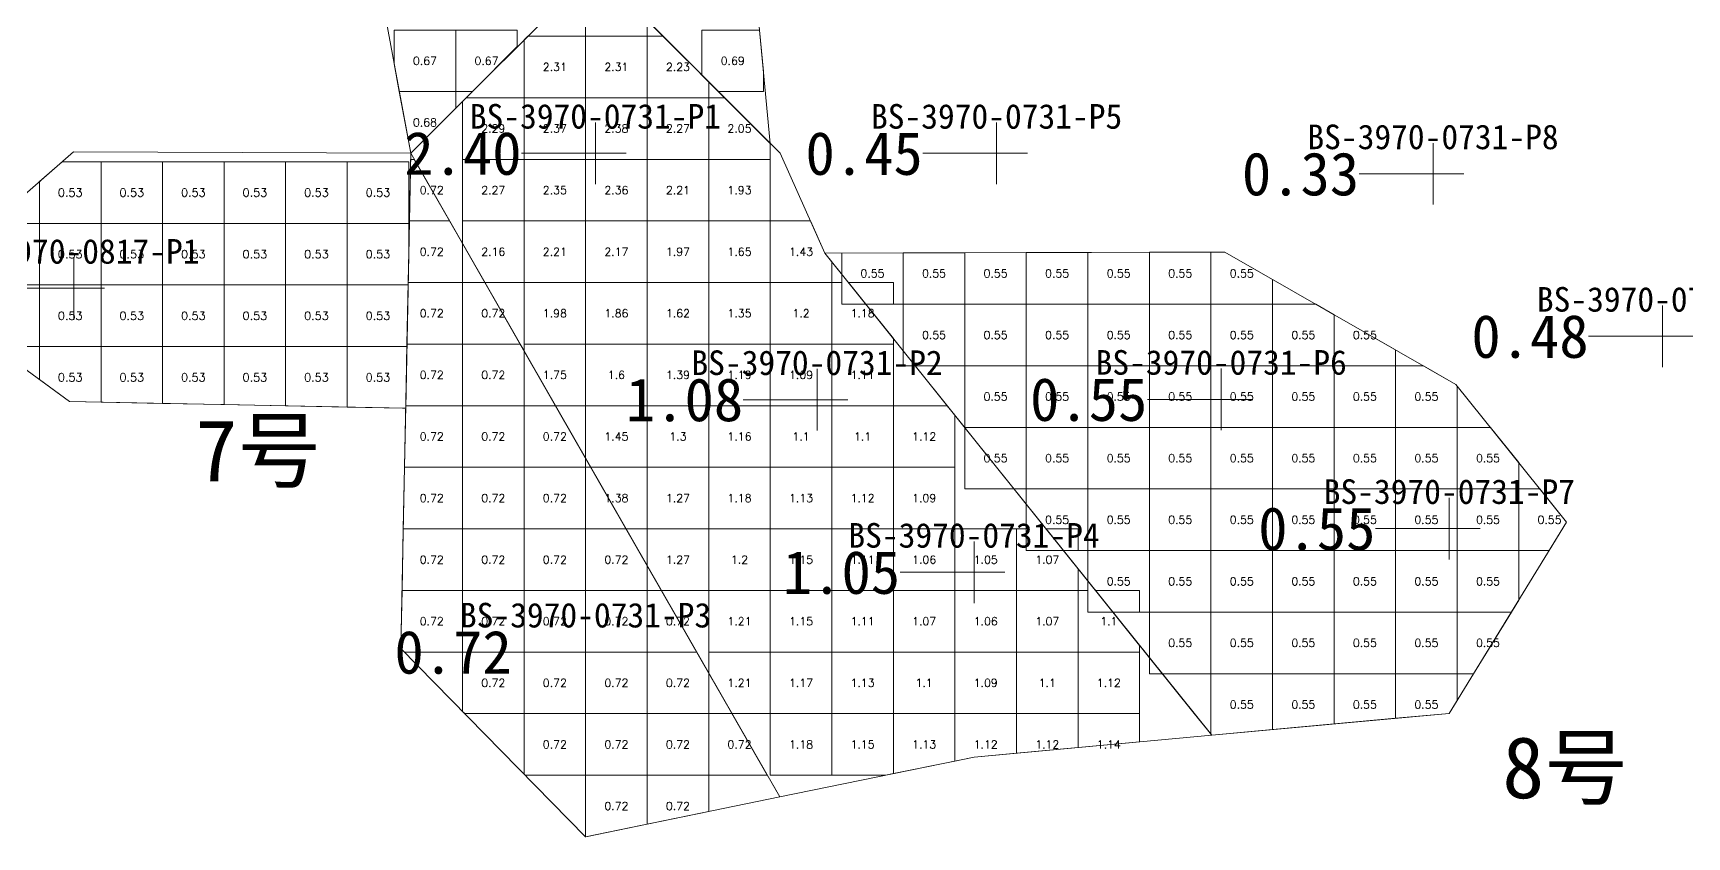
# Model space of a CAD drawing. Header units: inches. Extents: x 469759 to 470079, y 4349683 to 4349873.
# Drawn here: x 470030.12 to 470056.99, y 4349682.68 to 4349695.73 of the extents above; entities that cross this region are included whole.
import ezdxf
from ezdxf.enums import TextEntityAlignment as Align

# ---------------------------------------------------------------- set-up
doc = ezdxf.new("R2010")
doc.units = ezdxf.units.IN
doc.header["$MEASUREMENT"] = 0
for name, color, linetype, lineweight in [('0.500-1.000', 7, 'Continuous', 0), ('1.500-3.000', 7, 'Continuous', 0), ('孔口文字', 7, 'Continuous', 0), ('点', 7, 'Continuous', 0), ('爆区方格网', 7, 'Continuous', 0), ('线条', 7, 'Continuous', 0), ('钻孔', 7, 'Continuous', 0)]:
    doc.layers.add(name, color=color, linetype=linetype, lineweight=lineweight)
doc.styles.add('3dmine_textStyle_1', font='txt.shx', dxfattribs={"height": 1, "bigfont": 'gbcbig.shx'})
doc.styles.add('3dmine_textStyle_3', font='SimSun.ttf', dxfattribs={"height": 1})
doc.styles.add('3dmine_textStyle_4', font='simsunb.ttf', dxfattribs={"height": 1})

msp = doc.modelspace()

# ---------------------------------------------------------------- hatches: boundary and pattern name
at = {"layer": '钻孔', "linetype": 'Continuous', "lineweight": 0, "true_color": 0xff0000, "extrusion": (0, 1, 0)}
msp.add_hatch(color=1, dxfattribs=at).paths.add_polyline_path([(-470040.253, 3959.808), (-470039.253, 3959.808), (-470039.253, 3968.808), (-470040.253, 3968.808)], flags=0)
at = {"layer": '钻孔', "linetype": 'Continuous', "lineweight": 0, "true_color": 0x808080, "extrusion": (0, 1, 0)}
for points in [[(-470046.771, 3960.16), (-470045.771, 3960.16), (-470045.771, 3969.16), (-470046.771, 3969.16)], [(-470053.861, 3959.998), (-470052.861, 3959.998), (-470052.861, 3968.998), (-470053.861, 3968.998)], [(-470057.589, 3959.858), (-470056.589, 3959.858), (-470056.589, 3968.858), (-470057.589, 3968.858)]]:
    msp.add_hatch(color=8, dxfattribs=at).paths.add_polyline_path(points, flags=0)
at = {"layer": '钻孔', "linetype": 'Continuous', "lineweight": 0, "true_color": 0x00ffff, "extrusion": (0, 1, 0)}
for points in [[(-470031.78, 3960.075), (-470030.78, 3960.075), (-470030.78, 3969.075), (-470031.78, 3969.075)], [(-470050.42, 3960.218), (-470049.42, 3960.218), (-470049.42, 3969.218), (-470050.42, 3969.218)], [(-470054.126, 3959.885), (-470053.126, 3959.885), (-470053.126, 3968.885), (-470054.126, 3968.885)], [(-470040.093, 3959.812), (-470039.093, 3959.812), (-470039.093, 3968.812), (-470040.093, 3968.812)]]:
    msp.add_hatch(color=4, dxfattribs=at).paths.add_polyline_path(points, flags=0)
at = {"layer": '钻孔', "linetype": 'Continuous', "lineweight": 0, "true_color": 0x0000ff, "extrusion": (0, 1, 0)}
for points in [[(-470043.854, 3959.807), (-470042.854, 3959.807), (-470042.854, 3968.807), (-470043.854, 3968.807)], [(-470046.404, 3960.083), (-470045.404, 3960.083), (-470045.404, 3969.083), (-470046.404, 3969.083)]]:
    msp.add_hatch(color=5, dxfattribs=at).paths.add_polyline_path(points, flags=0)

# ---------------------------------------------------------------- linework, layer by layer
at = {"layer": '0.500-1.000', "color": 4, "linetype": 'Continuous', "lineweight": 0, "true_color": 0x00ffff}
for points in [[(470057.212, 4349698.187), (470049.589, 4349697.58), (470046.146, 4349699.662), (470045.36, 4349700.138), (470044.928, 4349699.755), (470041.807, 4349696.987), (470042.094, 4349693.936), (470039.81, 4349696.221), (470039.253, 4349696.777), (470036.253, 4349693.777), (470035.123, 4349699.87), (470035.122, 4349701.479), (470035.121, 4349703.091), (470034.552, 4349703.618), (470034.552, 4349703.618), (470030.983, 4349706.925), (470033.954, 4349709.284), (470034.777, 4349710.015), (470034.963, 4349710.18), (470037.467, 4349713.821), (470038.045, 4349714.661), (470040.454, 4349716.222), (470042.428, 4349717.5)], [(470036.253, 4349693.778), (470036.171, 4349689.637), (470030.71, 4349689.745), (470028.22, 4349691.565), (470030.776, 4349693.802), (470036.253, 4349693.778)], [(470042.249, 4349683.325), (470039.093, 4349682.677), (470036.093, 4349685.736), (470036.253, 4349693.777), (470042.249, 4349683.325)], [(470052.305, 4349690.554), (470053.232, 4349690.023), (470055.031, 4349687.788), (470053.126, 4349684.683), (470049.265, 4349684.328), (470048.98, 4349684.682), (470046.123, 4349688.241), (470042.98, 4349692.154), (470049.478, 4349692.172), (470052.305, 4349690.554)]]:
    msp.add_lwpolyline(points, dxfattribs=at)
at = {"layer": '1.500-3.000', "color": 5, "linetype": 'Continuous', "lineweight": 0, "true_color": 0x0000ff}
msp.add_lwpolyline([(470042.253, 4349693.777), (470042.547, 4349693.121), (470042.98, 4349692.154), (470045.219, 4349689.366), (470049.265, 4349684.328), (470045.404, 4349683.973), (470042.249, 4349683.325), (470040.99, 4349685.519), (470038.644, 4349689.608), (470036.253, 4349693.777), (470039.253, 4349696.777), (470042.253, 4349693.777)], dxfattribs=at)
at = {"layer": '点', "color": 138, "linetype": 'Continuous', "lineweight": 0, "true_color": 0x004c4c}
for points, elevation in [([(470039.253, 4349693.277), (470039.253, 4349694.277)], 3968.808), ([(470045.771, 4349693.276), (470045.771, 4349694.276)], 3969.16), ([(470052.861, 4349692.943), (470052.861, 4349693.943)], 3968.998), ([(470039.753, 4349693.777), (470038.753, 4349693.777)], 3968.808), ([(470046.271, 4349693.776), (470045.271, 4349693.776)], 3969.16), ([(470053.361, 4349693.443), (470052.361, 4349693.443)], 3968.998), ([(470030.78, 4349691.084), (470030.78, 4349692.084)], 3969.075), ([(470031.28, 4349691.584), (470030.28, 4349691.584)], 3969.075), ([(470056.589, 4349690.305), (470056.589, 4349691.305)], 3968.858), ([(470057.089, 4349690.805), (470056.089, 4349690.805)], 3968.858), ([(470042.854, 4349689.276), (470042.854, 4349690.276)], 3968.807), ([(470049.42, 4349689.281), (470049.42, 4349690.281)], 3969.218), ([(470043.354, 4349689.776), (470042.354, 4349689.776)], 3968.807), ([(470049.92, 4349689.781), (470048.92, 4349689.781)], 3969.218), ([(470053.126, 4349687.183), (470053.126, 4349688.183)], 3968.885), ([(470053.626, 4349687.683), (470052.626, 4349687.683)], 3968.885), ([(470045.404, 4349686.473), (470045.404, 4349687.473)], 3969.083), ([(470045.904, 4349686.973), (470044.904, 4349686.973)], 3969.083), ([(470039.093, 4349685.177), (470039.093, 4349686.177)], 3968.812), ([(470039.593, 4349685.677), (470038.593, 4349685.677)], 3968.812)]:
    msp.add_lwpolyline(points, dxfattribs=dict(at, elevation=elevation))
at = {"layer": '爆区方格网', "color": 5, "linetype": 'Continuous', "lineweight": 0, "true_color": 0x0000ff, "elevation": 3969.083}
for points in [[(470040.094, 4349695.936), (470040.094, 4349695.678), (470039.094, 4349695.678), (470039.094, 4349696.619), (470039.153, 4349696.678), (470039.353, 4349696.678), (470040.094, 4349695.936)], [(470039.094, 4349694.678), (470038.094, 4349694.678), (470038.094, 4349695.619), (470038.153, 4349695.678), (470039.094, 4349695.678), (470039.094, 4349694.678)], [(470040.094, 4349694.678), (470039.094, 4349694.678), (470039.094, 4349695.678), (470040.094, 4349695.678), (470040.094, 4349694.678)], [(470041.094, 4349694.936), (470041.094, 4349694.678), (470040.094, 4349694.678), (470040.094, 4349695.678), (470040.353, 4349695.678), (470041.094, 4349694.936)], [(470038.094, 4349693.678), (470037.094, 4349693.678), (470037.094, 4349694.619), (470037.153, 4349694.678), (470038.094, 4349694.678), (470038.094, 4349693.678)], [(470039.094, 4349693.678), (470038.094, 4349693.678), (470038.094, 4349694.678), (470039.094, 4349694.678), (470039.094, 4349693.678)], [(470040.094, 4349693.678), (470039.094, 4349693.678), (470039.094, 4349694.678), (470040.094, 4349694.678), (470040.094, 4349693.678)], [(470041.094, 4349693.678), (470040.094, 4349693.678), (470040.094, 4349694.678), (470041.094, 4349694.678), (470041.094, 4349693.678)], [(470042.094, 4349693.936), (470042.094, 4349693.678), (470041.094, 4349693.678), (470041.094, 4349694.678), (470041.353, 4349694.678), (470042.094, 4349693.936)], [(470038.094, 4349692.678), (470037.094, 4349692.678), (470037.094, 4349693.678), (470038.094, 4349693.678), (470038.094, 4349692.678)], [(470039.094, 4349692.678), (470038.094, 4349692.678), (470038.094, 4349693.678), (470039.094, 4349693.678), (470039.094, 4349692.678)], [(470040.094, 4349692.678), (470039.094, 4349692.678), (470039.094, 4349693.678), (470040.094, 4349693.678), (470040.094, 4349692.678)], [(470041.094, 4349692.678), (470040.094, 4349692.678), (470040.094, 4349693.678), (470041.094, 4349693.678), (470041.094, 4349692.678)], [(470042.094, 4349692.678), (470041.094, 4349692.678), (470041.094, 4349693.678), (470042.094, 4349693.678), (470042.094, 4349692.678)], [(470038.094, 4349691.678), (470037.094, 4349691.678), (470037.094, 4349692.678), (470038.094, 4349692.678), (470038.094, 4349691.678)], [(470039.094, 4349691.678), (470038.094, 4349691.678), (470038.094, 4349692.678), (470039.094, 4349692.678), (470039.094, 4349691.678)], [(470040.094, 4349691.678), (470039.094, 4349691.678), (470039.094, 4349692.678), (470040.094, 4349692.678), (470040.094, 4349691.678)], [(470041.094, 4349691.678), (470040.094, 4349691.678), (470040.094, 4349692.678), (470041.094, 4349692.678), (470041.094, 4349691.678)], [(470042.094, 4349691.678), (470041.094, 4349691.678), (470041.094, 4349692.678), (470042.094, 4349692.678), (470042.094, 4349691.678)], [(470042.98, 4349692.154), (470043.094, 4349692.012), (470043.094, 4349691.678), (470042.094, 4349691.678), (470042.094, 4349692.678), (470042.746, 4349692.678), (470042.98, 4349692.154)], [(470039.094, 4349690.678), (470038.094, 4349690.678), (470038.094, 4349691.678), (470039.094, 4349691.678), (470039.094, 4349690.678)], [(470040.094, 4349690.678), (470039.094, 4349690.678), (470039.094, 4349691.678), (470040.094, 4349691.678), (470040.094, 4349690.678)], [(470041.094, 4349690.678), (470040.094, 4349690.678), (470040.094, 4349691.678), (470041.094, 4349691.678), (470041.094, 4349690.678)], [(470042.094, 4349690.678), (470041.094, 4349690.678), (470041.094, 4349691.678), (470042.094, 4349691.678), (470042.094, 4349690.678)], [(470043.094, 4349690.678), (470042.094, 4349690.678), (470042.094, 4349691.678), (470043.094, 4349691.678), (470043.094, 4349690.678)], [(470043.254, 4349691.326), (470043.646, 4349691.326), (470044.094, 4349690.767), (470044.094, 4349690.678), (470043.094, 4349690.678), (470043.094, 4349691.678), (470043.254, 4349691.678), (470043.254, 4349691.326)], [(470044.094, 4349691.326), (470043.646, 4349691.326), (470043.363, 4349691.678), (470044.094, 4349691.678), (470044.094, 4349691.326)], [(470039.094, 4349689.678), (470038.094, 4349689.678), (470038.094, 4349690.678), (470039.094, 4349690.678), (470039.094, 4349689.678)], [(470040.094, 4349689.678), (470039.094, 4349689.678), (470039.094, 4349690.678), (470040.094, 4349690.678), (470040.094, 4349689.678)], [(470041.094, 4349689.678), (470040.094, 4349689.678), (470040.094, 4349690.678), (470041.094, 4349690.678), (470041.094, 4349689.678)], [(470042.094, 4349689.678), (470041.094, 4349689.678), (470041.094, 4349690.678), (470042.094, 4349690.678), (470042.094, 4349689.678)], [(470043.094, 4349689.678), (470042.094, 4349689.678), (470042.094, 4349690.678), (470043.094, 4349690.678), (470043.094, 4349689.678)], [(470044.094, 4349689.678), (470043.094, 4349689.678), (470043.094, 4349690.678), (470044.094, 4349690.678), (470044.094, 4349689.678)], [(470040.094, 4349688.678), (470039.094, 4349688.678), (470039.094, 4349689.678), (470040.094, 4349689.678), (470040.094, 4349688.678)], [(470041.094, 4349688.678), (470040.094, 4349688.678), (470040.094, 4349689.678), (470041.094, 4349689.678), (470041.094, 4349688.678)], [(470042.094, 4349688.678), (470041.094, 4349688.678), (470041.094, 4349689.678), (470042.094, 4349689.678), (470042.094, 4349688.678)], [(470043.094, 4349688.678), (470042.094, 4349688.678), (470042.094, 4349689.678), (470043.094, 4349689.678), (470043.094, 4349688.678)], [(470044.094, 4349688.678), (470043.094, 4349688.678), (470043.094, 4349689.678), (470044.094, 4349689.678), (470044.094, 4349688.678)], [(470045.094, 4349689.522), (470045.094, 4349688.678), (470044.094, 4349688.678), (470044.094, 4349689.678), (470044.969, 4349689.678), (470045.094, 4349689.522)], [(470040.094, 4349687.678), (470039.094, 4349687.678), (470039.094, 4349688.678), (470040.094, 4349688.678), (470040.094, 4349687.678)], [(470041.094, 4349687.678), (470040.094, 4349687.678), (470040.094, 4349688.678), (470041.094, 4349688.678), (470041.094, 4349687.678)], [(470042.094, 4349687.678), (470041.094, 4349687.678), (470041.094, 4349688.678), (470042.094, 4349688.678), (470042.094, 4349687.678)], [(470043.094, 4349687.678), (470042.094, 4349687.678), (470042.094, 4349688.678), (470043.094, 4349688.678), (470043.094, 4349687.678)], [(470044.094, 4349687.678), (470043.094, 4349687.678), (470043.094, 4349688.678), (470044.094, 4349688.678), (470044.094, 4349687.678)], [(470045.094, 4349687.678), (470044.094, 4349687.678), (470044.094, 4349688.678), (470045.094, 4349688.678), (470045.094, 4349687.678)], [(470041.094, 4349686.678), (470040.094, 4349686.678), (470040.094, 4349687.678), (470041.094, 4349687.678), (470041.094, 4349686.678)], [(470042.094, 4349686.678), (470041.094, 4349686.678), (470041.094, 4349687.678), (470042.094, 4349687.678), (470042.094, 4349686.678)], [(470043.094, 4349686.678), (470042.094, 4349686.678), (470042.094, 4349687.678), (470043.094, 4349687.678), (470043.094, 4349686.678)], [(470044.094, 4349686.678), (470043.094, 4349686.678), (470043.094, 4349687.678), (470044.094, 4349687.678), (470044.094, 4349686.678)], [(470045.094, 4349686.678), (470044.094, 4349686.678), (470044.094, 4349687.678), (470045.094, 4349687.678), (470045.094, 4349686.678)], [(470046.094, 4349686.678), (470045.094, 4349686.678), (470045.094, 4349687.678), (470046.094, 4349687.678), (470046.094, 4349686.678)], [(470046.254, 4349687.326), (470046.858, 4349687.326), (470047.094, 4349687.031), (470047.094, 4349686.678), (470046.094, 4349686.678), (470046.094, 4349687.678), (470046.254, 4349687.678), (470046.254, 4349687.326)], [(470047.094, 4349687.326), (470046.858, 4349687.326), (470046.575, 4349687.678), (470047.094, 4349687.678), (470047.094, 4349687.326)], [(470042.094, 4349685.678), (470041.094, 4349685.678), (470041.094, 4349686.678), (470042.094, 4349686.678), (470042.094, 4349685.678)], [(470043.094, 4349685.678), (470042.094, 4349685.678), (470042.094, 4349686.678), (470043.094, 4349686.678), (470043.094, 4349685.678)], [(470044.094, 4349685.678), (470043.094, 4349685.678), (470043.094, 4349686.678), (470044.094, 4349686.678), (470044.094, 4349685.678)], [(470045.094, 4349685.678), (470044.094, 4349685.678), (470044.094, 4349686.678), (470045.094, 4349686.678), (470045.094, 4349685.678)], [(470046.094, 4349685.678), (470045.094, 4349685.678), (470045.094, 4349686.678), (470046.094, 4349686.678), (470046.094, 4349685.678)], [(470047.094, 4349685.678), (470046.094, 4349685.678), (470046.094, 4349686.678), (470047.094, 4349686.678), (470047.094, 4349685.678)], [(470047.254, 4349686.326), (470047.661, 4349686.326), (470048.094, 4349685.786), (470048.094, 4349685.678), (470047.094, 4349685.678), (470047.094, 4349686.678), (470047.254, 4349686.678), (470047.254, 4349686.326)], [(470048.094, 4349686.326), (470047.661, 4349686.326), (470047.378, 4349686.678), (470048.094, 4349686.678), (470048.094, 4349686.326)], [(470042.094, 4349684.678), (470041.094, 4349684.678), (470041.094, 4349685.678), (470042.094, 4349685.678), (470042.094, 4349684.678)], [(470043.094, 4349684.678), (470042.094, 4349684.678), (470042.094, 4349685.678), (470043.094, 4349685.678), (470043.094, 4349684.678)], [(470044.094, 4349684.678), (470043.094, 4349684.678), (470043.094, 4349685.678), (470044.094, 4349685.678), (470044.094, 4349684.678)], [(470045.094, 4349684.678), (470044.094, 4349684.678), (470044.094, 4349685.678), (470045.094, 4349685.678), (470045.094, 4349684.678)], [(470046.094, 4349684.678), (470045.094, 4349684.678), (470045.094, 4349685.678), (470046.094, 4349685.678), (470046.094, 4349684.678)], [(470047.094, 4349684.678), (470046.094, 4349684.678), (470046.094, 4349685.678), (470047.094, 4349685.678), (470047.094, 4349684.678)], [(470048.094, 4349684.678), (470047.094, 4349684.678), (470047.094, 4349685.678), (470048.094, 4349685.678), (470048.094, 4349684.678)], [(470043.094, 4349683.678), (470042.094, 4349683.678), (470042.094, 4349684.678), (470043.094, 4349684.678), (470043.094, 4349683.678)], [(470044.094, 4349683.704), (470043.968, 4349683.678), (470043.094, 4349683.678), (470043.094, 4349684.678), (470044.094, 4349684.678), (470044.094, 4349683.704)], [(470045.094, 4349683.909), (470044.094, 4349683.704), (470044.094, 4349684.678), (470045.094, 4349684.678), (470045.094, 4349683.909)], [(470046.094, 4349684.036), (470045.404, 4349683.973), (470045.094, 4349683.909), (470045.094, 4349684.678), (470046.094, 4349684.678), (470046.094, 4349684.036)], [(470047.094, 4349684.128), (470046.094, 4349684.036), (470046.094, 4349684.678), (470047.094, 4349684.678), (470047.094, 4349684.128)], [(470048.094, 4349684.22), (470047.094, 4349684.128), (470047.094, 4349684.678), (470048.094, 4349684.678), (470048.094, 4349684.22)]]:
    msp.add_lwpolyline(points, dxfattribs=at)
at = {"layer": '爆区方格网', "color": 4, "linetype": 'Continuous', "lineweight": 0, "true_color": 0x00ffff}
for points, elevation in [([(470036.984, 4349694.778), (470036.067, 4349694.778), (470035.984, 4349695.227), (470035.984, 4349695.778), (470036.984, 4349695.778), (470036.984, 4349694.778)], 3970.469), ([(470037.984, 4349695.508), (470037.254, 4349694.778), (470036.984, 4349694.778), (470036.984, 4349695.778), (470037.984, 4349695.778), (470037.984, 4349695.508)], 3970.469), ([(470041.984, 4349695.106), (470041.984, 4349694.778), (470041.252, 4349694.778), (470040.984, 4349695.046), (470040.984, 4349695.778), (470041.921, 4349695.778), (470041.984, 4349695.106)], 3970.469), ([(470036.984, 4349694.508), (470036.254, 4349693.778), (470036.253, 4349693.778), (470036.067, 4349694.778), (470036.984, 4349694.778), (470036.984, 4349694.508)], 3970.469), ([(470031.221, 4349692.638), (470030.221, 4349692.638), (470030.221, 4349693.317), (470030.588, 4349693.638), (470031.221, 4349693.638), (470031.221, 4349692.638)], 3969.075), ([(470032.221, 4349692.638), (470031.221, 4349692.638), (470031.221, 4349693.638), (470032.221, 4349693.638), (470032.221, 4349692.638)], 3969.075), ([(470033.221, 4349692.638), (470032.221, 4349692.638), (470032.221, 4349693.638), (470033.221, 4349693.638), (470033.221, 4349692.638)], 3969.075), ([(470034.221, 4349692.638), (470033.221, 4349692.638), (470033.221, 4349693.638), (470034.221, 4349693.638), (470034.221, 4349692.638)], 3969.075), ([(470035.221, 4349692.638), (470034.221, 4349692.638), (470034.221, 4349693.638), (470035.221, 4349693.638), (470035.221, 4349692.638)], 3969.075), ([(470036.221, 4349692.638), (470035.221, 4349692.638), (470035.221, 4349693.638), (470036.221, 4349693.638), (470036.221, 4349692.638)], 3969.075), ([(470036.884, 4349692.678), (470036.231, 4349692.678), (470036.251, 4349693.678), (470036.31, 4349693.678), (470036.884, 4349692.678)], 3968.812), ([(470030.221, 4349691.638), (470029.221, 4349691.638), (470029.221, 4349692.441), (470029.446, 4349692.638), (470030.221, 4349692.638), (470030.221, 4349691.638)], 3969.075), ([(470031.221, 4349691.638), (470030.221, 4349691.638), (470030.221, 4349692.638), (470031.221, 4349692.638), (470031.221, 4349691.638)], 3969.075), ([(470032.221, 4349691.638), (470031.221, 4349691.638), (470031.221, 4349692.638), (470032.221, 4349692.638), (470032.221, 4349691.638)], 3969.075), ([(470033.221, 4349691.638), (470032.221, 4349691.638), (470032.221, 4349692.638), (470033.221, 4349692.638), (470033.221, 4349691.638)], 3969.075), ([(470034.221, 4349691.638), (470033.221, 4349691.638), (470033.221, 4349692.638), (470034.221, 4349692.638), (470034.221, 4349691.638)], 3969.075), ([(470035.221, 4349691.638), (470034.221, 4349691.638), (470034.221, 4349692.638), (470035.221, 4349692.638), (470035.221, 4349691.638)], 3969.075), ([(470036.221, 4349692.195), (470036.21, 4349691.638), (470035.221, 4349691.638), (470035.221, 4349692.638), (470036.221, 4349692.638), (470036.221, 4349692.195)], 3969.075), ([(470037.094, 4349692.31), (470037.094, 4349691.678), (470036.211, 4349691.678), (470036.231, 4349692.678), (470036.884, 4349692.678), (470037.094, 4349692.31)], 3968.812), ([(470044.254, 4349691.326), (470043.254, 4349691.326), (470043.254, 4349692.155), (470044.254, 4349692.158), (470044.254, 4349691.326)], 3968.885), ([(470045.254, 4349691.326), (470044.254, 4349691.326), (470044.254, 4349692.158), (470045.254, 4349692.16), (470045.254, 4349691.326)], 3968.885), ([(470046.254, 4349691.326), (470045.254, 4349691.326), (470045.254, 4349692.16), (470046.254, 4349692.163), (470046.254, 4349691.326)], 3968.885), ([(470047.254, 4349691.326), (470046.254, 4349691.326), (470046.254, 4349692.163), (470047.254, 4349692.166), (470047.254, 4349691.326)], 3968.885), ([(470048.254, 4349691.326), (470047.254, 4349691.326), (470047.254, 4349692.166), (470048.254, 4349692.169), (470048.254, 4349691.326)], 3968.885), ([(470049.254, 4349691.326), (470048.254, 4349691.326), (470048.254, 4349692.169), (470049.254, 4349692.171), (470049.254, 4349691.326)], 3968.885), ([(470050.254, 4349691.728), (470050.254, 4349691.326), (470049.254, 4349691.326), (470049.254, 4349692.171), (470049.478, 4349692.172), (470050.254, 4349691.728)], 3968.885), ([(470030.221, 4349690.638), (470029.489, 4349690.638), (470029.221, 4349690.834), (470029.221, 4349691.638), (470030.221, 4349691.638), (470030.221, 4349690.638)], 3969.075), ([(470031.221, 4349690.638), (470030.221, 4349690.638), (470030.221, 4349691.638), (470031.221, 4349691.638), (470031.221, 4349690.638)], 3969.075), ([(470032.221, 4349690.638), (470031.221, 4349690.638), (470031.221, 4349691.638), (470032.221, 4349691.638), (470032.221, 4349690.638)], 3969.075), ([(470033.221, 4349690.638), (470032.221, 4349690.638), (470032.221, 4349691.638), (470033.221, 4349691.638), (470033.221, 4349690.638)], 3969.075), ([(470034.221, 4349690.638), (470033.221, 4349690.638), (470033.221, 4349691.638), (470034.221, 4349691.638), (470034.221, 4349690.638)], 3969.075), ([(470035.221, 4349690.638), (470034.221, 4349690.638), (470034.221, 4349691.638), (470035.221, 4349691.638), (470035.221, 4349690.638)], 3969.075), ([(470036.191, 4349690.638), (470035.221, 4349690.638), (470035.221, 4349691.638), (470036.21, 4349691.638), (470036.191, 4349690.638)], 3969.075), ([(470037.094, 4349690.678), (470036.191, 4349690.678), (470036.211, 4349691.678), (470037.094, 4349691.678), (470037.094, 4349690.678)], 3968.812), ([(470038.031, 4349690.678), (470037.094, 4349690.678), (470037.094, 4349691.678), (470037.457, 4349691.678), (470038.031, 4349690.678)], 3968.812), ([(470045.254, 4349690.326), (470044.254, 4349690.326), (470044.254, 4349691.326), (470045.254, 4349691.326), (470045.254, 4349690.326)], 3968.885), ([(470046.254, 4349690.326), (470045.254, 4349690.326), (470045.254, 4349691.326), (470046.254, 4349691.326), (470046.254, 4349690.326)], 3968.885), ([(470047.254, 4349690.326), (470046.254, 4349690.326), (470046.254, 4349691.326), (470047.254, 4349691.326), (470047.254, 4349690.326)], 3968.885), ([(470048.254, 4349690.326), (470047.254, 4349690.326), (470047.254, 4349691.326), (470048.254, 4349691.326), (470048.254, 4349690.326)], 3968.885), ([(470049.254, 4349690.326), (470048.254, 4349690.326), (470048.254, 4349691.326), (470049.254, 4349691.326), (470049.254, 4349690.326)], 3968.885), ([(470050.254, 4349690.326), (470049.254, 4349690.326), (470049.254, 4349691.326), (470050.254, 4349691.326), (470050.254, 4349690.326)], 3968.885), ([(470051.254, 4349691.155), (470051.254, 4349690.326), (470050.254, 4349690.326), (470050.254, 4349691.326), (470050.956, 4349691.326), (470051.254, 4349691.155)], 3968.885), ([(470052.254, 4349690.583), (470052.254, 4349690.326), (470051.254, 4349690.326), (470051.254, 4349691.155), (470052.254, 4349690.583)], 3968.885), ([(470031.221, 4349689.735), (470030.71, 4349689.745), (470030.221, 4349690.102), (470030.221, 4349690.638), (470031.221, 4349690.638), (470031.221, 4349689.735)], 3969.075), ([(470032.221, 4349689.715), (470031.221, 4349689.735), (470031.221, 4349690.638), (470032.221, 4349690.638), (470032.221, 4349689.715)], 3969.075), ([(470033.221, 4349689.695), (470032.221, 4349689.715), (470032.221, 4349690.638), (470033.221, 4349690.638), (470033.221, 4349689.695)], 3969.075), ([(470034.221, 4349689.675), (470033.221, 4349689.695), (470033.221, 4349690.638), (470034.221, 4349690.638), (470034.221, 4349689.675)], 3969.075), ([(470035.221, 4349689.656), (470034.221, 4349689.675), (470034.221, 4349690.638), (470035.221, 4349690.638), (470035.221, 4349689.656)], 3969.075), ([(470036.171, 4349689.638), (470036.12, 4349689.638), (470035.221, 4349689.656), (470035.221, 4349690.638), (470036.191, 4349690.638), (470036.171, 4349689.638)], 3969.075), ([(470037.094, 4349689.678), (470036.172, 4349689.678), (470036.191, 4349690.678), (470037.094, 4349690.678), (470037.094, 4349689.678)], 3968.812), ([(470038.094, 4349690.567), (470038.094, 4349689.678), (470037.094, 4349689.678), (470037.094, 4349690.678), (470038.031, 4349690.678), (470038.094, 4349690.567)], 3968.812), ([(470046.254, 4349689.326), (470045.254, 4349689.326), (470045.254, 4349690.326), (470046.254, 4349690.326), (470046.254, 4349689.326)], 3968.885), ([(470047.254, 4349689.326), (470046.254, 4349689.326), (470046.254, 4349690.326), (470047.254, 4349690.326), (470047.254, 4349689.326)], 3968.885), ([(470048.254, 4349689.326), (470047.254, 4349689.326), (470047.254, 4349690.326), (470048.254, 4349690.326), (470048.254, 4349689.326)], 3968.885), ([(470049.254, 4349689.326), (470048.254, 4349689.326), (470048.254, 4349690.326), (470049.254, 4349690.326), (470049.254, 4349689.326)], 3968.885), ([(470050.254, 4349689.326), (470049.254, 4349689.326), (470049.254, 4349690.326), (470050.254, 4349690.326), (470050.254, 4349689.326)], 3968.885), ([(470051.254, 4349689.326), (470050.254, 4349689.326), (470050.254, 4349690.326), (470051.254, 4349690.326), (470051.254, 4349689.326)], 3968.885), ([(470052.254, 4349689.326), (470051.254, 4349689.326), (470051.254, 4349690.326), (470052.254, 4349690.326), (470052.254, 4349689.326)], 3968.885), ([(470053.232, 4349690.023), (470053.254, 4349689.997), (470053.254, 4349689.326), (470052.254, 4349689.326), (470052.254, 4349690.326), (470052.704, 4349690.326), (470053.232, 4349690.023)], 3968.885), ([(470037.094, 4349688.678), (470036.152, 4349688.678), (470036.172, 4349689.678), (470037.094, 4349689.678), (470037.094, 4349688.678)], 3968.812), ([(470038.094, 4349688.678), (470037.094, 4349688.678), (470037.094, 4349689.678), (470038.094, 4349689.678), (470038.094, 4349688.678)], 3968.812), ([(470039.094, 4349688.824), (470039.094, 4349688.678), (470038.094, 4349688.678), (470038.094, 4349689.678), (470038.604, 4349689.678), (470039.094, 4349688.824)], 3968.812), ([(470046.254, 4349688.326), (470045.254, 4349688.326), (470045.254, 4349689.326), (470046.254, 4349689.326), (470046.254, 4349688.326)], 3968.885), ([(470047.254, 4349688.326), (470046.254, 4349688.326), (470046.254, 4349689.326), (470047.254, 4349689.326), (470047.254, 4349688.326)], 3968.885), ([(470048.254, 4349688.326), (470047.254, 4349688.326), (470047.254, 4349689.326), (470048.254, 4349689.326), (470048.254, 4349688.326)], 3968.885), ([(470049.254, 4349688.326), (470048.254, 4349688.326), (470048.254, 4349689.326), (470049.254, 4349689.326), (470049.254, 4349688.326)], 3968.885), ([(470050.254, 4349688.326), (470049.254, 4349688.326), (470049.254, 4349689.326), (470050.254, 4349689.326), (470050.254, 4349688.326)], 3968.885), ([(470051.254, 4349688.326), (470050.254, 4349688.326), (470050.254, 4349689.326), (470051.254, 4349689.326), (470051.254, 4349688.326)], 3968.885), ([(470052.254, 4349688.326), (470051.254, 4349688.326), (470051.254, 4349689.326), (470052.254, 4349689.326), (470052.254, 4349688.326)], 3968.885), ([(470053.254, 4349688.326), (470052.254, 4349688.326), (470052.254, 4349689.326), (470053.254, 4349689.326), (470053.254, 4349688.326)], 3968.885), ([(470054.254, 4349688.754), (470054.254, 4349688.326), (470053.254, 4349688.326), (470053.254, 4349689.326), (470053.794, 4349689.326), (470054.254, 4349688.754)], 3968.885), ([(470037.094, 4349687.678), (470036.132, 4349687.678), (470036.152, 4349688.678), (470037.094, 4349688.678), (470037.094, 4349687.678)], 3968.812), ([(470038.094, 4349687.678), (470037.094, 4349687.678), (470037.094, 4349688.678), (470038.094, 4349688.678), (470038.094, 4349687.678)], 3968.812), ([(470039.094, 4349687.678), (470038.094, 4349687.678), (470038.094, 4349688.678), (470039.094, 4349688.678), (470039.094, 4349687.678)], 3968.812), ([(470047.254, 4349687.326), (470046.254, 4349687.326), (470046.254, 4349688.326), (470047.254, 4349688.326), (470047.254, 4349687.326)], 3968.885), ([(470048.254, 4349687.326), (470047.254, 4349687.326), (470047.254, 4349688.326), (470048.254, 4349688.326), (470048.254, 4349687.326)], 3968.885), ([(470049.254, 4349687.326), (470048.254, 4349687.326), (470048.254, 4349688.326), (470049.254, 4349688.326), (470049.254, 4349687.326)], 3968.885), ([(470050.254, 4349687.326), (470049.254, 4349687.326), (470049.254, 4349688.326), (470050.254, 4349688.326), (470050.254, 4349687.326)], 3968.885), ([(470051.254, 4349687.326), (470050.254, 4349687.326), (470050.254, 4349688.326), (470051.254, 4349688.326), (470051.254, 4349687.326)], 3968.885), ([(470052.254, 4349687.326), (470051.254, 4349687.326), (470051.254, 4349688.326), (470052.254, 4349688.326), (470052.254, 4349687.326)], 3968.885), ([(470053.254, 4349687.326), (470052.254, 4349687.326), (470052.254, 4349688.326), (470053.254, 4349688.326), (470053.254, 4349687.326)], 3968.885), ([(470054.254, 4349687.326), (470053.254, 4349687.326), (470053.254, 4349688.326), (470054.254, 4349688.326), (470054.254, 4349687.326)], 3968.885), ([(470055.031, 4349687.788), (470054.748, 4349687.326), (470054.254, 4349687.326), (470054.254, 4349688.326), (470054.599, 4349688.326), (470055.031, 4349687.788)], 3968.885), ([(470037.094, 4349686.678), (470036.112, 4349686.678), (470036.132, 4349687.678), (470037.094, 4349687.678), (470037.094, 4349686.678)], 3968.812), ([(470038.094, 4349686.678), (470037.094, 4349686.678), (470037.094, 4349687.678), (470038.094, 4349687.678), (470038.094, 4349686.678)], 3968.812), ([(470039.094, 4349686.678), (470038.094, 4349686.678), (470038.094, 4349687.678), (470039.094, 4349687.678), (470039.094, 4349686.678)], 3968.812), ([(470040.094, 4349687.08), (470040.094, 4349686.678), (470039.094, 4349686.678), (470039.094, 4349687.678), (470039.752, 4349687.678), (470040.094, 4349687.08)], 3968.812), ([(470048.254, 4349686.326), (470047.254, 4349686.326), (470047.254, 4349687.326), (470048.254, 4349687.326), (470048.254, 4349686.326)], 3968.885), ([(470049.254, 4349686.326), (470048.254, 4349686.326), (470048.254, 4349687.326), (470049.254, 4349687.326), (470049.254, 4349686.326)], 3968.885), ([(470050.254, 4349686.326), (470049.254, 4349686.326), (470049.254, 4349687.326), (470050.254, 4349687.326), (470050.254, 4349686.326)], 3968.885), ([(470051.254, 4349686.326), (470050.254, 4349686.326), (470050.254, 4349687.326), (470051.254, 4349687.326), (470051.254, 4349686.326)], 3968.885), ([(470052.254, 4349686.326), (470051.254, 4349686.326), (470051.254, 4349687.326), (470052.254, 4349687.326), (470052.254, 4349686.326)], 3968.885), ([(470053.254, 4349686.326), (470052.254, 4349686.326), (470052.254, 4349687.326), (470053.254, 4349687.326), (470053.254, 4349686.326)], 3968.885), ([(470054.254, 4349686.521), (470054.134, 4349686.326), (470053.254, 4349686.326), (470053.254, 4349687.326), (470054.254, 4349687.326), (470054.254, 4349686.521)], 3968.885), ([(470037.094, 4349685.678), (470036.151, 4349685.678), (470036.094, 4349685.735), (470036.094, 4349685.787), (470036.112, 4349686.678), (470037.094, 4349686.678), (470037.094, 4349685.678)], 3968.812), ([(470038.094, 4349685.678), (470037.094, 4349685.678), (470037.094, 4349686.678), (470038.094, 4349686.678), (470038.094, 4349685.678)], 3968.812), ([(470039.094, 4349685.678), (470038.094, 4349685.678), (470038.094, 4349686.678), (470039.094, 4349686.678), (470039.094, 4349685.678)], 3968.812), ([(470040.094, 4349685.678), (470039.094, 4349685.678), (470039.094, 4349686.678), (470040.094, 4349686.678), (470040.094, 4349685.678)], 3968.812), ([(470040.899, 4349685.678), (470040.094, 4349685.678), (470040.094, 4349686.678), (470040.325, 4349686.678), (470040.899, 4349685.678)], 3968.812), ([(470049.254, 4349685.326), (470048.254, 4349685.326), (470048.254, 4349686.326), (470049.254, 4349686.326), (470049.254, 4349685.326)], 3968.885), ([(470050.254, 4349685.326), (470049.254, 4349685.326), (470049.254, 4349686.326), (470050.254, 4349686.326), (470050.254, 4349685.326)], 3968.885), ([(470051.254, 4349685.326), (470050.254, 4349685.326), (470050.254, 4349686.326), (470051.254, 4349686.326), (470051.254, 4349685.326)], 3968.885), ([(470052.254, 4349685.326), (470051.254, 4349685.326), (470051.254, 4349686.326), (470052.254, 4349686.326), (470052.254, 4349685.326)], 3968.885), ([(470053.254, 4349685.326), (470052.254, 4349685.326), (470052.254, 4349686.326), (470053.254, 4349686.326), (470053.254, 4349685.326)], 3968.885), ([(470053.521, 4349685.326), (470053.254, 4349685.326), (470053.254, 4349686.326), (470054.134, 4349686.326), (470053.521, 4349685.326)], 3968.885), ([(470038.094, 4349684.678), (470037.131, 4349684.678), (470037.094, 4349684.715), (470037.094, 4349685.678), (470038.094, 4349685.678), (470038.094, 4349684.678)], 3968.812), ([(470039.094, 4349684.678), (470038.094, 4349684.678), (470038.094, 4349685.678), (470039.094, 4349685.678), (470039.094, 4349684.678)], 3968.812), ([(470040.094, 4349684.678), (470039.094, 4349684.678), (470039.094, 4349685.678), (470040.094, 4349685.678), (470040.094, 4349684.678)], 3968.812), ([(470041.094, 4349685.337), (470041.094, 4349684.678), (470040.094, 4349684.678), (470040.094, 4349685.678), (470040.899, 4349685.678), (470041.094, 4349685.337)], 3968.812), ([(470050.254, 4349684.419), (470049.265, 4349684.328), (470049.254, 4349684.327), (470049.254, 4349685.326), (470050.254, 4349685.326), (470050.254, 4349684.419)], 3968.885), ([(470051.254, 4349684.51), (470050.254, 4349684.419), (470050.254, 4349685.326), (470051.254, 4349685.326), (470051.254, 4349684.51)], 3968.885), ([(470052.254, 4349684.602), (470051.254, 4349684.51), (470051.254, 4349685.326), (470052.254, 4349685.326), (470052.254, 4349684.602)], 3968.885), ([(470053.254, 4349684.891), (470053.126, 4349684.683), (470052.254, 4349684.602), (470052.254, 4349685.326), (470053.254, 4349685.326), (470053.254, 4349684.891)], 3968.885), ([(470039.094, 4349683.678), (470038.111, 4349683.678), (470038.094, 4349683.695), (470038.094, 4349684.678), (470039.094, 4349684.678), (470039.094, 4349683.678)], 3968.812), ([(470040.094, 4349683.678), (470039.094, 4349683.678), (470039.094, 4349684.678), (470040.094, 4349684.678), (470040.094, 4349683.678)], 3968.812), ([(470041.094, 4349683.678), (470040.094, 4349683.678), (470040.094, 4349684.678), (470041.094, 4349684.678), (470041.094, 4349683.678)], 3968.812), ([(470042.046, 4349683.678), (470041.094, 4349683.678), (470041.094, 4349684.678), (470041.472, 4349684.678), (470042.046, 4349683.678)], 3968.812), ([(470040.094, 4349682.882), (470039.098, 4349682.678), (470039.094, 4349682.678), (470039.094, 4349683.678), (470040.094, 4349683.678), (470040.094, 4349682.882)], 3968.812), ([(470041.094, 4349683.088), (470040.094, 4349682.882), (470040.094, 4349683.678), (470041.094, 4349683.678), (470041.094, 4349683.088)], 3968.812)]:
    msp.add_lwpolyline(points, dxfattribs=dict(at, elevation=elevation))
at = {"layer": '线条', "color": 138, "linetype": 'Continuous', "lineweight": 0, "true_color": 0x004c4c}
for points, elevation in [([(470039.253, 4349693.777), (470039.253, 4349693.777), (470039.253, 4349693.777)], 3968.808), ([(470045.771, 4349693.776), (470045.771, 4349693.776), (470045.771, 4349693.776)], 3969.16), ([(470052.861, 4349693.443), (470052.861, 4349693.443), (470052.861, 4349693.443)], 3968.998), ([(470030.78, 4349691.584), (470030.78, 4349691.584), (470030.78, 4349691.584)], 3969.075), ([(470056.589, 4349690.805), (470056.589, 4349690.805), (470056.589, 4349690.805)], 3968.858), ([(470042.854, 4349689.776), (470042.854, 4349689.776), (470042.854, 4349689.776)], 3968.807), ([(470049.42, 4349689.781), (470049.42, 4349689.781), (470049.42, 4349689.781)], 3969.218), ([(470053.126, 4349687.683), (470053.126, 4349687.683), (470053.126, 4349687.683)], 3968.885), ([(470045.404, 4349686.973), (470045.404, 4349686.973), (470045.404, 4349686.973)], 3969.083), ([(470039.093, 4349685.677), (470039.093, 4349685.677), (470039.093, 4349685.677)], 3968.812)]:
    msp.add_lwpolyline(points, dxfattribs=dict(at, elevation=elevation))
at = {"layer": '钻孔', "color": 1, "linetype": 'Continuous', "lineweight": 0, "true_color": 0xff0000}
for elevation in [3968.808, 3959.808]:
    msp.add_lwpolyline([(470039.253, 4349693.777), (470038.053, 4349693.777)], dxfattribs=dict(at, elevation=elevation))
at = {"layer": '钻孔', "color": 8, "linetype": 'Continuous', "lineweight": 0, "true_color": 0x808080}
for points, elevation in [([(470045.771, 4349693.776), (470044.571, 4349693.776)], 3969.16), ([(470045.771, 4349693.776), (470044.571, 4349693.776)], 3960.16), ([(470052.861, 4349693.443), (470051.661, 4349693.443)], 3968.998), ([(470052.861, 4349693.443), (470051.661, 4349693.443)], 3959.998), ([(470056.589, 4349690.805), (470055.389, 4349690.805)], 3968.858), ([(470056.589, 4349690.805), (470055.389, 4349690.805)], 3959.858)]:
    msp.add_lwpolyline(points, dxfattribs=dict(at, elevation=elevation))
at = {"layer": '钻孔', "color": 4, "linetype": 'Continuous', "lineweight": 0, "true_color": 0x00ffff}
for points, elevation in [([(470030.78, 4349691.584), (470029.58, 4349691.584)], 3969.075), ([(470030.78, 4349691.584), (470029.58, 4349691.584)], 3960.075), ([(470049.42, 4349689.781), (470048.22, 4349689.781)], 3969.218), ([(470049.42, 4349689.781), (470048.22, 4349689.781)], 3960.218), ([(470053.126, 4349687.683), (470051.926, 4349687.683)], 3968.885), ([(470053.126, 4349687.683), (470051.926, 4349687.683)], 3959.885), ([(470039.093, 4349685.677), (470037.893, 4349685.677)], 3968.812), ([(470039.093, 4349685.677), (470037.893, 4349685.677)], 3959.812)]:
    msp.add_lwpolyline(points, dxfattribs=dict(at, elevation=elevation))
at = {"layer": '钻孔', "color": 5, "linetype": 'Continuous', "lineweight": 0, "true_color": 0x0000ff}
for points, elevation in [([(470042.854, 4349689.776), (470041.654, 4349689.776)], 3968.807), ([(470042.854, 4349689.776), (470041.654, 4349689.776)], 3959.807), ([(470045.404, 4349686.973), (470044.204, 4349686.973)], 3969.083), ([(470045.404, 4349686.973), (470044.204, 4349686.973)], 3960.083)]:
    msp.add_lwpolyline(points, dxfattribs=dict(at, elevation=elevation))

# ---------------------------------------------------------------- texts
at = {"color": 4, "linetype": 'Continuous', "lineweight": 0, "true_color": 0x00ffff, "style": '3dmine_textStyle_1'}
for s, height, p in [('0.67', 0.13, (470036.484, 4349695.278, 3970.469)), ('0.67', 0.13, (470037.484, 4349695.278, 3970.469)), ('0.69', 0.13, (470041.484, 4349695.278, 3970.469)), ('0.68', 0.13, (470036.484, 4349694.278, 3970.469)), ('0.53', 0.1333, (470030.721, 4349693.138, 3969.075)), ('0.53', 0.1333, (470031.721, 4349693.138, 3969.075)), ('0.53', 0.1333, (470032.721, 4349693.138, 3969.075)), ('0.53', 0.1333, (470033.721, 4349693.138, 3969.075)), ('0.53', 0.1333, (470034.721, 4349693.138, 3969.075)), ('0.53', 0.1333, (470035.721, 4349693.138, 3969.075)), ('0.72', 0.13, (470036.594, 4349693.178, 3968.812)), ('0.53', 0.1333, (470030.721, 4349692.138, 3969.075)), ('0.53', 0.1333, (470031.721, 4349692.138, 3969.075)), ('0.53', 0.1333, (470032.721, 4349692.138, 3969.075)), ('0.53', 0.1333, (470033.721, 4349692.138, 3969.075)), ('0.53', 0.1333, (470034.721, 4349692.138, 3969.075)), ('0.53', 0.1333, (470035.721, 4349692.138, 3969.075)), ('0.72', 0.13, (470036.594, 4349692.178, 3968.812)), ('0.55', 0.13, (470043.754, 4349691.826, 3968.885)), ('0.55', 0.13, (470044.754, 4349691.826, 3968.885)), ('0.55', 0.13, (470045.754, 4349691.826, 3968.885)), ('0.55', 0.13, (470046.754, 4349691.826, 3968.885)), ('0.55', 0.13, (470047.754, 4349691.826, 3968.885)), ('0.55', 0.13, (470048.754, 4349691.826, 3968.885)), ('0.55', 0.13, (470049.754, 4349691.826, 3968.885)), ('0.53', 0.1333, (470030.721, 4349691.138, 3969.075)), ('0.53', 0.1333, (470031.721, 4349691.138, 3969.075)), ('0.53', 0.1333, (470032.721, 4349691.138, 3969.075)), ('0.53', 0.1333, (470033.721, 4349691.138, 3969.075)), ('0.53', 0.1333, (470034.721, 4349691.138, 3969.075)), ('0.53', 0.1333, (470035.721, 4349691.138, 3969.075)), ('0.72', 0.13, (470036.594, 4349691.178, 3968.812)), ('0.72', 0.13, (470037.594, 4349691.178, 3968.812)), ('0.55', 0.13, (470044.754, 4349690.826, 3968.885)), ('0.55', 0.13, (470045.754, 4349690.826, 3968.885)), ('0.55', 0.13, (470046.754, 4349690.826, 3968.885)), ('0.55', 0.13, (470047.754, 4349690.826, 3968.885)), ('0.55', 0.13, (470048.754, 4349690.826, 3968.885)), ('0.55', 0.13, (470049.754, 4349690.826, 3968.885)), ('0.55', 0.13, (470050.754, 4349690.826, 3968.885)), ('0.55', 0.13, (470051.754, 4349690.826, 3968.885)), ('0.53', 0.1333, (470030.721, 4349690.138, 3969.075)), ('0.53', 0.1333, (470031.721, 4349690.138, 3969.075)), ('0.53', 0.1333, (470032.721, 4349690.138, 3969.075)), ('0.53', 0.1333, (470033.721, 4349690.138, 3969.075)), ('0.53', 0.1333, (470034.721, 4349690.138, 3969.075)), ('0.53', 0.1333, (470035.721, 4349690.138, 3969.075)), ('0.72', 0.13, (470036.594, 4349690.178, 3968.812)), ('0.72', 0.13, (470037.594, 4349690.178, 3968.812)), ('0.55', 0.13, (470045.754, 4349689.826, 3968.885)), ('0.55', 0.13, (470046.754, 4349689.826, 3968.885)), ('0.55', 0.13, (470047.754, 4349689.826, 3968.885)), ('0.55', 0.13, (470048.754, 4349689.826, 3968.885)), ('0.55', 0.13, (470049.754, 4349689.826, 3968.885)), ('0.55', 0.13, (470050.754, 4349689.826, 3968.885)), ('0.55', 0.13, (470051.754, 4349689.826, 3968.885)), ('0.55', 0.13, (470052.754, 4349689.826, 3968.885)), ('0.72', 0.13, (470036.594, 4349689.178, 3968.812)), ('0.72', 0.13, (470037.594, 4349689.178, 3968.812)), ('0.72', 0.13, (470038.594, 4349689.178, 3968.812)), ('0.55', 0.13, (470045.754, 4349688.826, 3968.885)), ('0.55', 0.13, (470046.754, 4349688.826, 3968.885)), ('0.55', 0.13, (470047.754, 4349688.826, 3968.885)), ('0.55', 0.13, (470048.754, 4349688.826, 3968.885)), ('0.55', 0.13, (470049.754, 4349688.826, 3968.885)), ('0.55', 0.13, (470050.754, 4349688.826, 3968.885)), ('0.55', 0.13, (470051.754, 4349688.826, 3968.885)), ('0.55', 0.13, (470052.754, 4349688.826, 3968.885)), ('0.55', 0.13, (470053.754, 4349688.826, 3968.885)), ('0.72', 0.13, (470036.594, 4349688.178, 3968.812)), ('0.72', 0.13, (470037.594, 4349688.178, 3968.812)), ('0.72', 0.13, (470038.594, 4349688.178, 3968.812)), ('0.55', 0.13, (470046.754, 4349687.826, 3968.885)), ('0.55', 0.13, (470047.754, 4349687.826, 3968.885)), ('0.55', 0.13, (470048.754, 4349687.826, 3968.885)), ('0.55', 0.13, (470049.754, 4349687.826, 3968.885)), ('0.55', 0.13, (470050.754, 4349687.826, 3968.885)), ('0.55', 0.13, (470051.754, 4349687.826, 3968.885)), ('0.55', 0.13, (470052.754, 4349687.826, 3968.885)), ('0.55', 0.13, (470053.754, 4349687.826, 3968.885)), ('0.55', 0.13, (470054.754, 4349687.826, 3968.885)), ('0.72', 0.13, (470036.594, 4349687.178, 3968.812)), ('0.72', 0.13, (470037.594, 4349687.178, 3968.812)), ('0.72', 0.13, (470038.594, 4349687.178, 3968.812)), ('0.72', 0.13, (470039.594, 4349687.178, 3968.812)), ('0.55', 0.13, (470047.754, 4349686.826, 3968.885)), ('0.55', 0.13, (470048.754, 4349686.826, 3968.885)), ('0.55', 0.13, (470049.754, 4349686.826, 3968.885)), ('0.55', 0.13, (470050.754, 4349686.826, 3968.885)), ('0.55', 0.13, (470051.754, 4349686.826, 3968.885)), ('0.55', 0.13, (470052.754, 4349686.826, 3968.885)), ('0.55', 0.13, (470053.754, 4349686.826, 3968.885)), ('0.72', 0.13, (470036.594, 4349686.178, 3968.812)), ('0.72', 0.13, (470037.594, 4349686.178, 3968.812)), ('0.72', 0.13, (470038.594, 4349686.178, 3968.812)), ('0.72', 0.13, (470039.594, 4349686.178, 3968.812)), ('0.72', 0.13, (470040.594, 4349686.178, 3968.812)), ('0.55', 0.13, (470048.754, 4349685.826, 3968.885)), ('0.55', 0.13, (470049.754, 4349685.826, 3968.885)), ('0.55', 0.13, (470050.754, 4349685.826, 3968.885)), ('0.55', 0.13, (470051.754, 4349685.826, 3968.885)), ('0.55', 0.13, (470052.754, 4349685.826, 3968.885)), ('0.55', 0.13, (470053.754, 4349685.826, 3968.885)), ('0.72', 0.13, (470037.594, 4349685.178, 3968.812)), ('0.72', 0.13, (470038.594, 4349685.178, 3968.812)), ('0.72', 0.13, (470039.594, 4349685.178, 3968.812)), ('0.72', 0.13, (470040.594, 4349685.178, 3968.812)), ('0.55', 0.13, (470049.754, 4349684.826, 3968.885)), ('0.55', 0.13, (470050.754, 4349684.826, 3968.885)), ('0.55', 0.13, (470051.754, 4349684.826, 3968.885)), ('0.55', 0.13, (470052.754, 4349684.826, 3968.885)), ('0.72', 0.13, (470038.594, 4349684.178, 3968.812)), ('0.72', 0.13, (470039.594, 4349684.178, 3968.812)), ('0.72', 0.13, (470040.594, 4349684.178, 3968.812)), ('0.72', 0.13, (470041.594, 4349684.178, 3968.812)), ('0.72', 0.13, (470039.594, 4349683.178, 3968.812)), ('0.72', 0.13, (470040.594, 4349683.178, 3968.812))]:
    msp.add_text(s, height=height, dxfattribs=at).set_placement(p, align=Align.MIDDLE_CENTER)
at = {"color": 5, "linetype": 'Continuous', "lineweight": 0, "true_color": 0x0000ff, "style": '3dmine_textStyle_1'}
for s, p in [('2.31', (470038.594, 4349695.178, 3969.083)), ('2.31', (470039.594, 4349695.178, 3969.083)), ('2.23', (470040.594, 4349695.178, 3969.083)), ('2.29', (470037.594, 4349694.178, 3969.083)), ('2.37', (470038.594, 4349694.178, 3969.083)), ('2.38', (470039.594, 4349694.178, 3969.083)), ('2.27', (470040.594, 4349694.178, 3969.083)), ('2.05', (470041.594, 4349694.178, 3969.083)), ('2.27', (470037.594, 4349693.178, 3969.083)), ('2.35', (470038.594, 4349693.178, 3969.083)), ('2.36', (470039.594, 4349693.178, 3969.083)), ('2.21', (470040.594, 4349693.178, 3969.083)), ('1.93', (470041.594, 4349693.178, 3969.083)), ('2.16', (470037.594, 4349692.178, 3969.083)), ('2.21', (470038.594, 4349692.178, 3969.083)), ('2.17', (470039.594, 4349692.178, 3969.083)), ('1.97', (470040.594, 4349692.178, 3969.083)), ('1.65', (470041.594, 4349692.178, 3969.083)), ('1.43', (470042.594, 4349692.178, 3969.083)), ('1.98', (470038.594, 4349691.178, 3969.083)), ('1.86', (470039.594, 4349691.178, 3969.083)), ('1.62', (470040.594, 4349691.178, 3969.083)), ('1.35', (470041.594, 4349691.178, 3969.083)), ('1.2', (470042.594, 4349691.178, 3969.083)), ('1.18', (470043.594, 4349691.178, 3969.083)), ('1.75', (470038.594, 4349690.178, 3969.083)), ('1.6', (470039.594, 4349690.178, 3969.083)), ('1.39', (470040.594, 4349690.178, 3969.083)), ('1.19', (470041.594, 4349690.178, 3969.083)), ('1.09', (470042.594, 4349690.178, 3969.083)), ('1.11', (470043.594, 4349690.178, 3969.083)), ('1.45', (470039.594, 4349689.178, 3969.083)), ('1.3', (470040.594, 4349689.178, 3969.083)), ('1.16', (470041.594, 4349689.178, 3969.083)), ('1.1', (470042.594, 4349689.178, 3969.083)), ('1.1', (470043.594, 4349689.178, 3969.083)), ('1.12', (470044.594, 4349689.178, 3969.083)), ('1.38', (470039.594, 4349688.178, 3969.083)), ('1.27', (470040.594, 4349688.178, 3969.083)), ('1.18', (470041.594, 4349688.178, 3969.083)), ('1.13', (470042.594, 4349688.178, 3969.083)), ('1.12', (470043.594, 4349688.178, 3969.083)), ('1.09', (470044.594, 4349688.178, 3969.083)), ('1.27', (470040.594, 4349687.178, 3969.083)), ('1.2', (470041.594, 4349687.178, 3969.083)), ('1.15', (470042.594, 4349687.178, 3969.083)), ('1.11', (470043.594, 4349687.178, 3969.083)), ('1.06', (470044.594, 4349687.178, 3969.083)), ('1.05', (470045.594, 4349687.178, 3969.083)), ('1.07', (470046.594, 4349687.178, 3969.083)), ('1.21', (470041.594, 4349686.178, 3969.083)), ('1.15', (470042.594, 4349686.178, 3969.083)), ('1.11', (470043.594, 4349686.178, 3969.083)), ('1.07', (470044.594, 4349686.178, 3969.083)), ('1.06', (470045.594, 4349686.178, 3969.083)), ('1.07', (470046.594, 4349686.178, 3969.083)), ('1.1', (470047.594, 4349686.178, 3969.083)), ('1.21', (470041.594, 4349685.178, 3969.083)), ('1.17', (470042.594, 4349685.178, 3969.083)), ('1.13', (470043.594, 4349685.178, 3969.083)), ('1.1', (470044.594, 4349685.178, 3969.083)), ('1.09', (470045.594, 4349685.178, 3969.083)), ('1.1', (470046.594, 4349685.178, 3969.083)), ('1.12', (470047.594, 4349685.178, 3969.083)), ('1.18', (470042.594, 4349684.178, 3969.083)), ('1.15', (470043.594, 4349684.178, 3969.083)), ('1.13', (470044.594, 4349684.178, 3969.083)), ('1.12', (470045.594, 4349684.178, 3969.083)), ('1.12', (470046.594, 4349684.178, 3969.083)), ('1.14', (470047.594, 4349684.178, 3969.083))]:
    msp.add_text(s, height=0.13, dxfattribs=at).set_placement(p, align=Align.MIDDLE_CENTER)
at = {"color": 7, "linetype": 'Continuous', "lineweight": 0, "style": '3dmine_textStyle_3'}
for s, p in [('7号', (470032.756, 4349688.452, 3965.168)), ('8号', (470053.987, 4349683.305, 3965.168))]:
    msp.add_text(s, height=1, dxfattribs=at).set_placement(p)
at = {"layer": '孔口文字', "color": 138, "linetype": 'Continuous', "lineweight": 0, "true_color": 0x004c4c, "style": '3dmine_textStyle_4'}
for s, p in [('BS-3970-0731-P1', (470039.253, 4349694.177, 3968.808)), ('BS-3970-0731-P5', (470045.771, 4349694.176, 3969.16)), ('BS-3970-0731-P8', (470052.861, 4349693.843, 3968.998)), ('BS-3970-0817-P1', (470030.78, 4349691.984, 3969.075)), ('BS-3970-0731-P9', (470056.589, 4349691.205, 3968.858)), ('BS-3970-0731-P2', (470042.854, 4349690.176, 3968.807)), ('BS-3970-0731-P6', (470049.42, 4349690.181, 3969.218)), ('BS-3970-0731-P7', (470053.126, 4349688.083, 3968.885)), ('BS-3970-0731-P4', (470045.404, 4349687.373, 3969.083)), ('BS-3970-0731-P3', (470039.093, 4349686.077, 3968.812))]:
    msp.add_text(s, height=0.4, dxfattribs=at).set_placement(p, align=Align.CENTER)
at = {"layer": '钻孔', "color": 1, "linetype": 'Continuous', "lineweight": 0, "true_color": 0xff0000, "style": '3dmine_textStyle_4'}
msp.add_text('2.40', height=0.7, dxfattribs=at).set_placement((470038.053, 4349693.777, 3968.808), align=Align.MIDDLE_RIGHT)
at = {"layer": '钻孔', "color": 8, "linetype": 'Continuous', "lineweight": 0, "true_color": 0x808080, "style": '3dmine_textStyle_4'}
for s, p in [('0.45', (470044.571, 4349693.776, 3969.16)), ('0.33', (470051.661, 4349693.443, 3968.998)), ('0.48', (470055.389, 4349690.805, 3968.858))]:
    msp.add_text(s, height=0.7, dxfattribs=at).set_placement(p, align=Align.MIDDLE_RIGHT)
at = {"layer": '钻孔', "color": 5, "linetype": 'Continuous', "lineweight": 0, "true_color": 0x0000ff, "style": '3dmine_textStyle_4'}
for s, p in [('1.08', (470041.654, 4349689.776, 3968.807)), ('1.05', (470044.204, 4349686.973, 3969.083))]:
    msp.add_text(s, height=0.7, dxfattribs=at).set_placement(p, align=Align.MIDDLE_RIGHT)
at = {"layer": '钻孔', "color": 4, "linetype": 'Continuous', "lineweight": 0, "true_color": 0x00ffff, "style": '3dmine_textStyle_4'}
for s, p in [('0.55', (470048.22, 4349689.781, 3969.218)), ('0.55', (470051.926, 4349687.683, 3968.885)), ('0.72', (470037.893, 4349685.677, 3968.812))]:
    msp.add_text(s, height=0.7, dxfattribs=at).set_placement(p, align=Align.MIDDLE_RIGHT)

doc.saveas('drawing.dxf')
